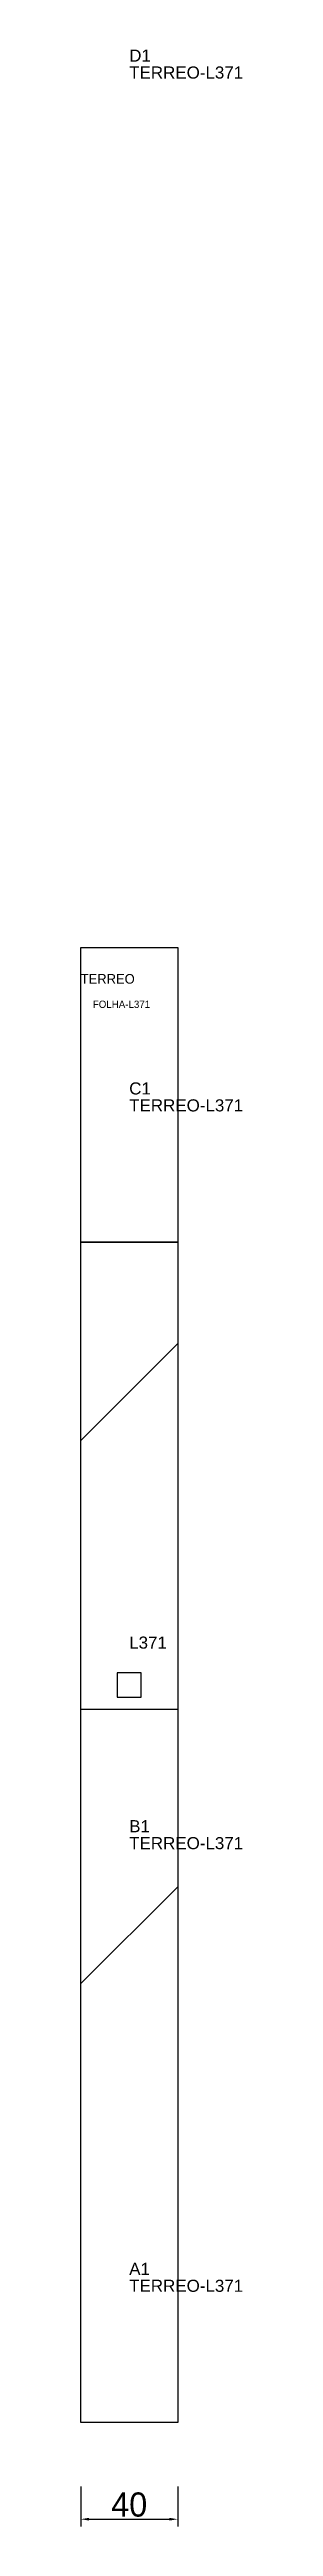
# Model space of a CAD drawing. Header units: metres. Extents: x 222 to 289, y -451 to 573.
import ezdxf

# ---------------------------------------------------------------- set-up
doc = ezdxf.new("R2010")
doc.units = ezdxf.units.M
for name, color, linetype in [('3', 3, 'CONTINUOUS'), ('AUX00', 7, 'CONTINUOUS'), ('COTA', 241, 'CONTINUOUS'), ('FOLHA', 255, 'CONTINUOUS'), ('Hachura', 251, 'CONTINUOUS'), ('NOMENCLATURA', 7, 'CONTINUOUS'), ('Nível', 160, 'CONTINUOUS'), ('Painéis', 200, 'CONTINUOUS'), ('Pilares', 5, 'CONTINUOUS'), ('SARR_2.2x7', 40, 'CONTINUOUS')]:
    doc.layers.add(name, color=color, linetype=linetype)
doc.styles.add('ARIAL', font='Arial.ttf')
doc.styles.add('STR_STANDARD', font='arial.ttf')
doc.dimstyles.new('EZ DXF', dxfattribs={"dimtxt": 10, "dimasz": 3.5, "dimexe": 3, "dimexo": 1.5, "dimgap": 1, "dimtad": 1, "dimdec": 1, "dimdsep": 46, "dimcen": 2.5, "dimazin": 3, "dimtfac": 1, "dimtmove": 0, "dimatfit": 3})

msp = doc.modelspace()

# ---------------------------------------------------------------- hatches: boundary and pattern name
at = {"layer": 'Hachura'}
h = msp.add_hatch(dxfattribs=at)
h.set_pattern_fill('ANSI31', scale=50)
h.paths.add_polyline_path([(222.2, 201.5), (262.2, 201.5), (262.2, -408.3), (222.2, -408.3)])
h = msp.add_hatch(dxfattribs=at)
h.set_pattern_fill('ANSI31', scale=50)
h.paths.add_polyline_path([(222.2, 201.5), (262.2, 201.5), (262.2, -408.3), (222.2, -408.3)])

# ---------------------------------------------------------------- linework, layer by layer
at = {"layer": '3'}
msp.add_lwpolyline([(222.2, 79.7), (262.2, 79.7)], close=True, dxfattribs=at)
msp.add_lwpolyline([(222.2, 79.7), (262.2, 79.7)], close=True, dxfattribs=at)
at = {"layer": 'Painéis', "color": 200}
for p, q in [((222.2, 201.5), (262.2, 201.5)), ((222.2, -408.3), (222.2, 201.5)), ((222.2, 201.5), (262.2, 201.5)), ((222.2, -408.3), (222.2, 201.5)), ((262.2, 201.5), (262.2, -408.3)), ((262.2, 201.5), (262.2, -408.3)), ((262.2, -408.3), (222.2, -408.3)), ((262.2, -408.3), (222.2, -408.3))]:
    msp.add_line(p, q, dxfattribs=at)
at = {"layer": 'Pilares'}
msp.add_lwpolyline([(237.2, -108.4), (247.2, -108.4), (247.2, -98.4), (237.2, -98.4)], close=True, dxfattribs=at)
msp.add_lwpolyline([(237.2, -108.4), (247.2, -108.4), (247.2, -98.4), (237.2, -98.4)], close=True, dxfattribs=at)
at = {"layer": 'SARR_2.2x7'}
msp.add_line((222.2, -113.4), (262.2, -113.4), dxfattribs=at)
msp.add_line((222.2, -113.4), (262.2, -113.4), dxfattribs=at)

# ---------------------------------------------------------------- texts
at = {"layer": '3', "style": 'STR_STANDARD'}
for s, p in [('D1', (242.2, 567.7)), ('D1', (242.2, 567.7)), ('C1', (242.2, 140.7)), ('C1', (242.2, 140.7)), ('B1', (242.2, -164.3)), ('B1', (242.2, -164.3)), ('A1', (242.2, -347.3)), ('A1', (242.2, -347.3))]:
    msp.add_text(s, height=5, dxfattribs=at).set_placement(p)
at = {"layer": 'AUX00', "style": 'STR_STANDARD'}
for p in [(242.2, 560.7), (242.2, 560.7), (242.2, 133.7), (242.2, 133.7), (242.2, -171.3), (242.2, -171.3), (242.2, -354.3), (242.2, -354.3)]:
    msp.add_text('TERREO-L371', height=5, dxfattribs=at).set_placement(p)
at = {"layer": 'FOLHA'}
msp.add_text('FOLHA-L371', height=3, dxfattribs=at).set_placement((227.2, 176.5))
msp.add_text('FOLHA-L371', height=3, dxfattribs=at).set_placement((227.2, 176.5))
at = {"layer": 'NOMENCLATURA', "insert": (242.2, -83.4), "char_height": 5, "attachment_point": 1, "style": 'ARIAL'}
msp.add_mtext('L371', dxfattribs=at)
msp.add_mtext('L371', dxfattribs=at)
at = {"layer": 'Nível'}
msp.add_text('TERREO', height=4, dxfattribs=at).set_placement((222.2, 186.5))
msp.add_text('TERREO', height=4, dxfattribs=at).set_placement((222.2, 186.5))

# ---------------------------------------------------------------- dimensions: what is measured, and where the dimension line sits
at = {"layer": 'COTA'}
msp.add_linear_dim(base=(222.2, -448.3), p1=(222.2, -433.3), p2=(262.2, -433.3), dimstyle='EZ DXF', dxfattribs=at).render()
msp.add_linear_dim(base=(222.2, -448.3), p1=(222.2, -433.3), p2=(262.2, -433.3), dimstyle='EZ DXF', dxfattribs=at).render()

doc.saveas('drawing.dxf')
